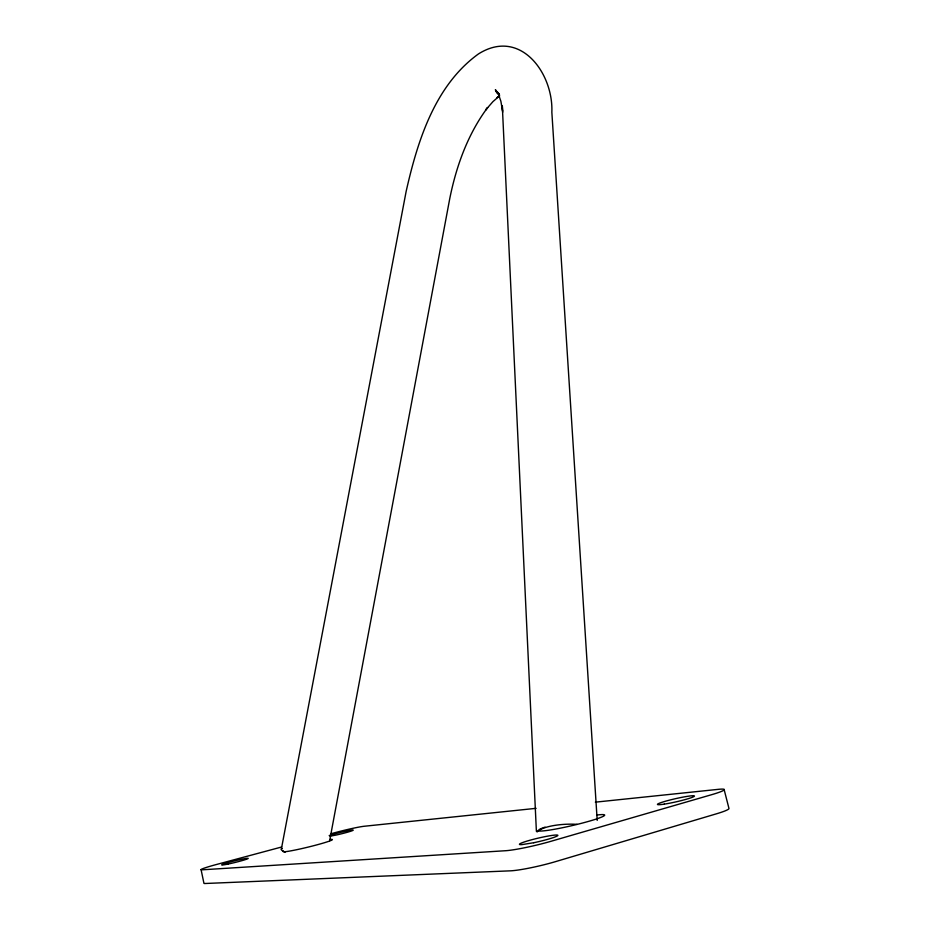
<?xml version="1.0" encoding="UTF-8"?>
<svg xmlns="http://www.w3.org/2000/svg" width="930" height="930" viewBox="0 0 930 930"><rect width="100%" height="100%" fill="white"/><g stroke="black" fill="none" stroke-linecap="round" stroke-linejoin="round"><path stroke-width="1.4" d="M329.662 840.627L449.655 199.136C456.13 166.598 467.662 134.339 487.622 107.555L485.669 109.961L492.935 101.637L499.305 96.069M281.348 849.137L406.154 191.371C417.5 141.093 434.833 85.444 478.473 53.928C520.254 27.598 553.455 73.156 551.85 112.239L597.2 820.411M499.166 96.104L497.073 97.615L499.364 96.127M281.697 846.986L215.911 864.644A22.971 1.383 -13.9 0 0 202.287 869.806L505.792 850.706A33.224 2.999 -13.2 0 0 550.537 841.418L711.415 794.755A31.701 2.685 -12.8 0 0 718.134 789.361L595.351 802.16M330.673 833.826L336.276 832.327A21.96 1.29 -13.6 0 1 364.211 826.259L536.122 808.333M329.999 836.163L335.707 835.14A13.264 0.791 -13.6 0 0 352.179 830.734A13.264 0.791 -13.6 0 0 346.216 831.118A13.264 0.791 -13.6 0 0 329.185 835.559M498.585 93.43L496.597 92.465L499.212 93.942L495.678 91.105L499.573 95.139L495.33 89.722L498.108 93.267M497.573 92.605L499.55 96.139L497.783 92.303L500.886 101.265L502.723 112.135M724.11 789.5L728.934 808.333A31.748 3.046 -12.7 0 1 716.274 813.866L555.396 861.668A33.282 3.395 -13.2 0 1 510.524 870.829L205.146 883.5A23.006 1.558 -13.9 0 1 203.914 883.209L201.066 869.573M502.63 110.833L502.293 105.648L536.389 831.362M330.429 839.441A25.412 1.569 -13.7 0 1 310.341 846.556A25.412 1.569 -13.7 0 1 283.569 851.148M597.037 815.017A34.119 2.871 -13.1 0 1 581.727 823.236A34.119 2.871 -13.1 0 1 538.145 830.385M539.179 829.548A34.119 2.871 -13.1 0 1 545.085 827.119M285.208 852.124A22.994 3.429 10.4 0 1 282.267 848.602M537.075 831.966A31.178 9.009 -2.1 0 1 577.112 824.352M533.715 842.731L521.963 844.614A19.739 1.767 -13.2 0 1 533.704 839.232A19.739 1.767 -13.2 0 1 557.861 835.349A19.739 1.767 -13.2 0 1 533.715 842.731M664.264 804.136A18.937 1.604 -12.8 0 0 694.222 796.359A18.937 1.604 -12.8 0 0 669.542 800.125A18.937 1.604 -12.8 0 0 664.264 804.136M227.931 864.086A13.799 0.837 -13.8 0 0 248.217 858.39A13.799 0.837 -13.8 0 0 228.315 862.517A13.799 0.837 -13.8 0 0 227.931 864.086"/></g></svg>
